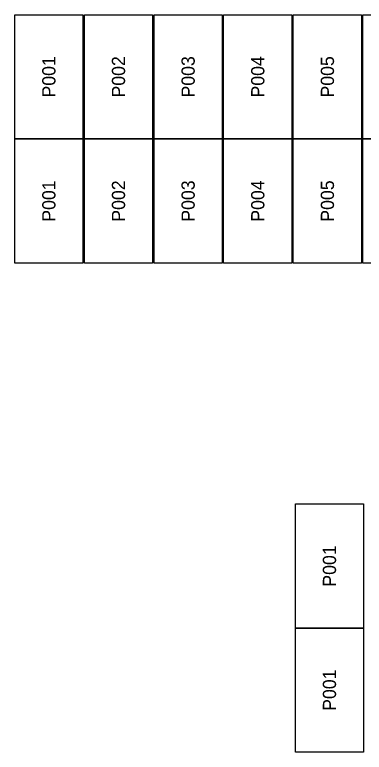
# Model space of a CAD drawing. Extents: x 296295 to 296770, y 651564 to 652121.
# Drawn here: x 296384.1 to 296389.92, y 651954.17 to 651966.42 of the extents above; entities that cross this region are included whole.
import ezdxf
from ezdxf.enums import TextEntityAlignment as Align

# ---------------------------------------------------------------- set-up
doc = ezdxf.new("R2010")
doc.units = 0

msp = doc.modelspace()

# ---------------------------------------------------------------- linework, layer by layer
at = {"layer": 'PANELS_MASTER'}
for points in [[(296384.104, 651966.417), (296385.238, 651966.417), (296385.238, 651964.354), (296384.104, 651964.354)], [(296385.262, 651966.417), (296386.396, 651966.417), (296386.396, 651964.354), (296385.262, 651964.354)], [(296386.42, 651966.417), (296387.554, 651966.417), (296387.554, 651964.354), (296386.42, 651964.354)], [(296387.578, 651966.417), (296388.712, 651966.417), (296388.712, 651964.354), (296387.578, 651964.354)], [(296388.736, 651966.417), (296389.87, 651966.417), (296389.87, 651964.354), (296388.736, 651964.354)], [(296389.894, 651966.417), (296391.028, 651966.417), (296391.028, 651964.354), (296389.894, 651964.354)], [(296384.104, 651964.354), (296385.238, 651964.354), (296385.238, 651962.291), (296384.104, 651962.291)], [(296385.262, 651964.354), (296386.396, 651964.354), (296386.396, 651962.291), (296385.262, 651962.291)], [(296386.42, 651964.354), (296387.554, 651964.354), (296387.554, 651962.291), (296386.42, 651962.291)], [(296387.578, 651964.354), (296388.712, 651964.354), (296388.712, 651962.291), (296387.578, 651962.291)], [(296388.736, 651964.354), (296389.87, 651964.354), (296389.87, 651962.291), (296388.736, 651962.291)], [(296389.894, 651964.354), (296391.028, 651964.354), (296391.028, 651962.291), (296389.894, 651962.291)], [(296388.77, 651958.291), (296389.904, 651958.291), (296389.904, 651956.228), (296388.77, 651956.228)], [(296388.77, 651956.228), (296389.904, 651956.228), (296389.904, 651954.165), (296388.77, 651954.165)]]:
    msp.add_lwpolyline(points, close=True, dxfattribs=at)

# ---------------------------------------------------------------- texts
at = {"layer": 'PANEL_POSITION'}
for s, p in [('P001', (296384.671, 651965.385)), ('P002', (296385.829, 651965.385)), ('P003', (296386.987, 651965.385)), ('P004', (296388.145, 651965.385)), ('P005', (296389.303, 651965.385)), ('P001', (296384.671, 651963.322)), ('P002', (296385.829, 651963.322)), ('P003', (296386.987, 651963.322)), ('P004', (296388.145, 651963.322)), ('P005', (296389.303, 651963.322)), ('P001', (296389.337, 651957.259)), ('P001', (296389.337, 651955.196))]:
    msp.add_text(s, height=0.22, rotation=90, dxfattribs=at).set_placement(p, align=Align.MIDDLE_CENTER)

doc.saveas('drawing.dxf')
